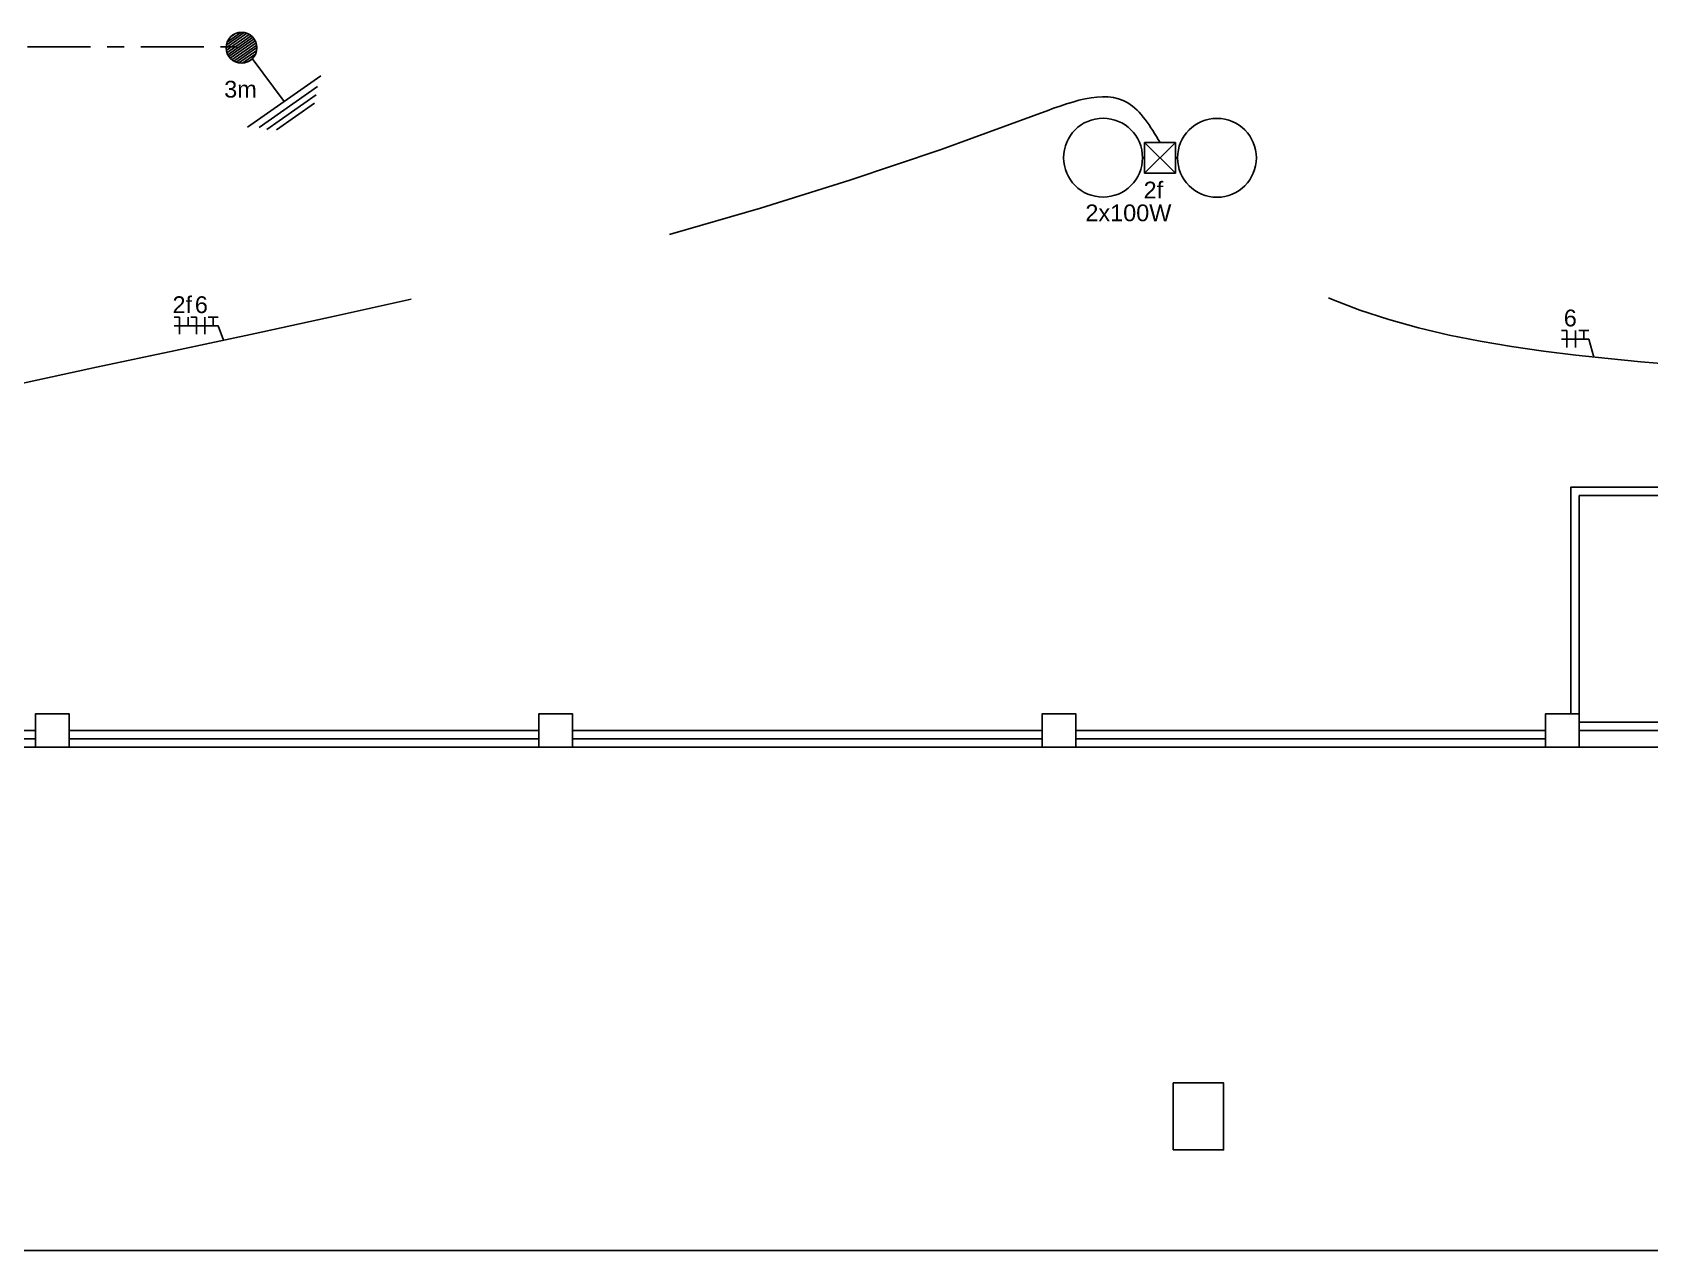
# Model space of a CAD drawing. Extents: x -115 to 23, y 4 to 69.
# Drawn here: x -108.08 to -98.44, y 17 to 24.26 of the extents above; entities that cross this region are included whole.
import ezdxf

# ---------------------------------------------------------------- set-up
doc = ezdxf.new("R2010")
doc.units = 0
doc.header["$MEASUREMENT"] = 0
doc.linetypes.add('CENTER2', pattern=[1.125, 0.75, -0.125, 0.125, -0.125])
doc.linetypes.add('HIDDEN2', pattern=[4.7625, 3.175, -1.5875])
for name, color, linetype in [('BASE', 8, 'CONTINUOUS'), ('Chamada', 3, 'CONTINUOUS'), ('ELETRODUTO', 5, 'CONTINUOUS'), ('Elétrico', 5, 'CONTINUOUS'), ('Texto - Elétrica', 3, 'CONTINUOUS'), ('TOMADAS.GI', 5, 'CONTINUOUS')]:
    doc.layers.add(name, color=color, linetype=linetype)
doc.styles.add('ARIAL', font='arial.ttf')

# ---------------------------------------------------------------- blocks, each defined once
blk = doc.blocks.new('A$C29F27248')
at = {"layer": 'TOMADAS.GI', "color": 4}
for p, q in [((0, 0.184), (0, 0.209)), ((-0.184, 0.184), (0.184, 0.184)), ((-0.184, -0.184), (-0.184, 0.184)), ((-0.184, -0.184), (0.184, 0.184)), ((0.184, -0.184), (-0.184, 0.184)), ((0.184, 0.184), (0.184, -0.184)), ((0.184, -0.184), (-0.184, -0.184)), ((0, -0.184), (0, -0.209))]:
    blk.add_line(p, q, dxfattribs=at)
for centre in [(0.001, 0.679), (0.001, -0.679)]:
    blk.add_circle(centre, 0.47, dxfattribs=at)

msp = doc.modelspace()

# ---------------------------------------------------------------- linework, layer by layer
at = {"layer": 'BASE'}
for p, q in [((-98.8833, 19.9997), (-113.5833, 19.9997)), ((-111.5833, 19.9997), (-89.8632, 19.9997)), ((-89.7333, 16.9997), (-113.7333, 16.9997))]:
    msp.add_line(p, q, dxfattribs=at)
for points in [[(-96.0132, 21.5497), (-98.9132, 21.5497), (-98.9132, 20.1997), (-98.8632, 20.1997), (-98.8632, 21.4997), (-96.0632, 21.4997), (-96.0632, 20.1997), (-96.0132, 20.1997), (-96.0132, 21.5497)], [(-108.0632, 20.0997), (-110.3632, 20.0997), (-110.3632, 20.0497), (-108.0632, 20.0497)], [(-105.0632, 20.0997), (-107.8632, 20.0997)], [(-107.8632, 20.0497), (-105.0632, 20.0497)], [(-102.0632, 20.0997), (-104.8632, 20.0997)], [(-104.8632, 20.0497), (-102.0632, 20.0497)], [(-99.0632, 20.0997), (-101.8632, 20.0997)], [(-101.8632, 20.0497), (-99.0632, 20.0497)]]:
    msp.add_lwpolyline(points, dxfattribs=at)
for points in [[(-107.8632, 19.9997), (-107.8632, 20.1997), (-108.0632, 20.1997), (-108.0632, 19.9997), (-107.8632, 19.9997)], [(-104.8632, 19.9997), (-104.8632, 20.1997), (-105.0632, 20.1997), (-105.0632, 19.9997), (-104.8632, 19.9997)], [(-101.8632, 19.9997), (-101.8632, 20.1997), (-102.0632, 20.1997), (-102.0632, 19.9997), (-101.8632, 19.9997)], [(-98.8632, 19.9997), (-98.8632, 20.1997), (-99.0632, 20.1997), (-99.0632, 19.9997), (-98.8632, 19.9997)], [(-98.8632, 20.0997), (-97.4632, 20.0997), (-97.4632, 20.1497), (-98.8632, 20.1497)], [(-101.2828, 17.5997), (-100.9828, 17.5997), (-100.9828, 17.9997), (-101.2828, 17.9997)]]:
    msp.add_lwpolyline(points, close=True, dxfattribs=at)
at = {"layer": 'Chamada', "linetype": 'Continuous'}
for p, q in [((-107.2378, 22.5123), (-106.9753, 22.5123)), ((-98.9692, 22.433), (-98.8067, 22.433))]:
    msp.add_line(p, q, dxfattribs=at)
at = {"layer": 'Chamada'}
for p, q in [((-106.9753, 22.5123), (-106.9431, 22.4257)), ((-98.8067, 22.433), (-98.7768, 22.3249))]:
    msp.add_line(p, q, dxfattribs=at)
at = {"layer": 'ELETRODUTO', "linetype": 'CENTER2', "ltscale": 0.5}
msp.add_line((-112.8357, 24.1698), (-106.8357, 24.1746), dxfattribs=at)
at = {"layer": 'Elétrico', "linetype": 'Continuous'}
for p, q in [((-107.2044, 22.5623), (-107.2378, 22.5623)), ((-107.2044, 22.4623), (-107.2044, 22.5623)), ((-107.1544, 22.5123), (-107.1544, 22.5623)), ((-107.1044, 22.5623), (-107.1378, 22.5623)), ((-107.1044, 22.4623), (-107.1044, 22.5623)), ((-107.0544, 22.4623), (-107.0544, 22.5623)), ((-106.9753, 22.5623), (-107.0336, 22.5623)), ((-107.0044, 22.5123), (-107.0044, 22.5623)), ((-98.9359, 22.483), (-98.9692, 22.483)), ((-98.9359, 22.383), (-98.9359, 22.483)), ((-98.8859, 22.383), (-98.8859, 22.483)), ((-98.8067, 22.483), (-98.865, 22.483)), ((-98.8359, 22.433), (-98.8359, 22.483))]:
    msp.add_line(p, q, dxfattribs=at)
at = {"layer": 'Elétrico', "linetype": 'HIDDEN2'}
for points in [[(-101.3614, 23.6048), (-101.5527, 23.8403), (-102.1121, 23.7642), (-109.9811, 21.7128), (-111.8444, 21.3645), (-112.4955, 21.2037), (-112.5383, 21.0297)], [(-93.0632, 20.1997), (-93.7091, 20.3063), (-94.8945, 21.3192), (-98.3011, 22.2804), (-101.0896, 23.1398), (-101.3616, 23.4208)]]:
    msp.add_spline(points, degree=3, dxfattribs=at)
at = {"layer": 'TOMADAS.GI', "color": 6, "linetype": 'Continuous'}
for p, q in [((-106.8035, 24.2548), (-106.9276, 24.1678)), ((-106.8199, 24.2593), (-106.9262, 24.1847)), ((-106.79, 24.2485), (-106.9262, 24.1529)), ((-106.7785, 24.2406), (-106.9228, 24.1395)), ((-106.8407, 24.2605), (-106.9202, 24.2047)), ((-106.7687, 24.2316), (-106.9176, 24.1272)), ((-106.7605, 24.2215), (-106.9109, 24.116)), ((-106.7538, 24.2103), (-106.9027, 24.1059)), ((-106.8776, 24.2506), (-106.8983, 24.236)), ((-106.7486, 24.1981), (-106.8929, 24.0969)), ((-106.7452, 24.1846), (-106.8814, 24.0891)), ((-106.7438, 24.1697), (-106.8679, 24.0827)), ((-106.7452, 24.1528), (-106.8515, 24.0783)), ((-106.7512, 24.1328), (-106.8307, 24.077)), ((-106.7731, 24.1015), (-106.7938, 24.087)), ((-106.5816, 23.8487), (-106.7713, 24.1038)), ((-106.8008, 23.695), (-106.3625, 24.0024)), ((-106.382, 23.938), (-106.7302, 23.6938)), ((-106.6839, 23.682), (-106.3909, 23.8875)), ((-106.627, 23.6797), (-106.4016, 23.8378))]:
    msp.add_line(p, q, dxfattribs=at)
msp.add_circle((-106.8357, 24.1688), 0.0919, dxfattribs=at)

# ---------------------------------------------------------------- block references
at = {"layer": 'TOMADAS.GI', "xscale": 0.5000000000000001, "yscale": 0.5000000000000001, "zscale": 0.5000000000000001, "rotation": 89.92434832838363}
msp.add_blockref('A$C29F27248', (-101.3615, 23.5128), dxfattribs=at)

# ---------------------------------------------------------------- texts
at = {"layer": 'Texto - Elétrica', "color": 2, "style": 'ARIAL'}
for s, p in [('3m', (-106.9389, 23.8718)), ('2f', (-101.4592, 23.2708)), ('2x100W', (-101.8063, 23.1348))]:
    msp.add_text(s, height=0.1, dxfattribs=at).set_placement(p)
at = {"layer": 'Texto - Elétrica', "color": 2, "linetype": 'Continuous', "style": 'ARIAL'}
for s, p in [('2f', (-107.247, 22.5875)), ('6', (-107.1139, 22.5875)), ('6', (-98.9552, 22.5082))]:
    msp.add_text(s, height=0.1, dxfattribs=at).set_placement(p)

doc.saveas('drawing.dxf')
